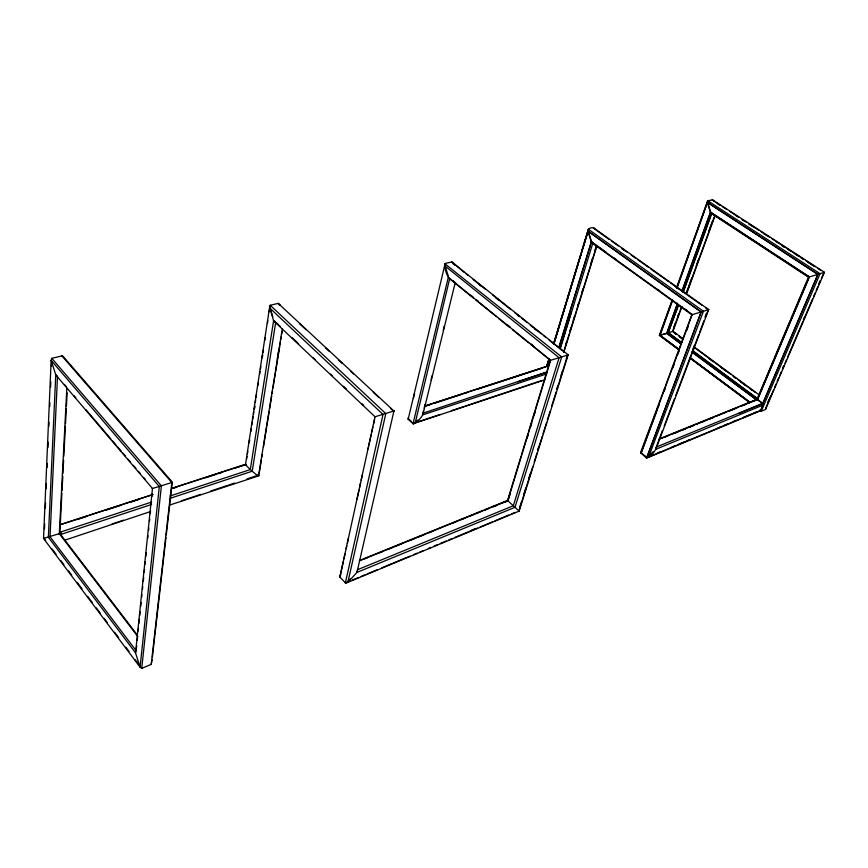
<?xml version="1.0" encoding="UTF-8"?>
<svg xmlns="http://www.w3.org/2000/svg" width="868" height="868" viewBox="0 0 868 868"><rect width="100%" height="100%" fill="white"/><g stroke="black" fill="none" stroke-linecap="round" stroke-linejoin="round"><path stroke-width="1.3" d="M44.452 529.068L44.68 523.816M45.353 508.084L45.581 502.908M46.199 488.662L46.416 483.487M47.111 467.472L47.284 463.458M47.968 447.465L48.196 442.181M48.879 426.307L49.053 422.347M49.726 406.615L49.899 402.676M50.572 386.976L50.8 381.768M51.472 366.144L51.635 362.238M66.836 388.137L59.306 533.722L137.621 636.32M136.71 634.193L59.805 533.505L60.218 525.607M60.359 522.981L61.107 508.496M61.183 507.216L61.91 493.057M62.051 490.485L62.8 476.141M62.93 473.483L63.624 460.235M63.831 456.253L65.393 426.275M65.534 423.595L66.293 408.85M66.435 406.17L67.129 392.889M136.276 649.416L136.677 645.466M137.22 640.215L137.632 636.266M138.175 631.014L138.446 628.378M138.978 623.181L139.379 619.318M139.781 615.455L140.171 611.582M140.703 606.439L141.104 602.576M141.647 597.336L141.918 594.678M142.471 589.361L142.743 586.703M143.285 581.386L143.697 577.404M144.251 572.11L144.522 569.495M145.054 564.265L145.325 561.65M145.867 556.421L146.269 552.504M147.744 538.236L148.005 535.664M148.536 530.511L148.808 527.928M149.47 521.484L149.741 518.912M150.283 513.628L150.555 510.959M151.249 504.297L151.52 501.639M152.074 496.312L152.345 493.642M135.755 651.011L135.538 652.866L140.063 667.134L141.723 668.349L161.394 485.917L51.809 358.332L51.147 360.339L55.758 374.889L57.505 376.311L50.04 536.771L136.135 650.729M141.723 668.349L151.216 664.4L171.853 482.543L61.921 355.913L51.809 358.332M152.106 659.647L151.216 664.4M152.399 657.033L154.775 636.146M154.927 634.844L165.994 537.466M166.298 534.84L172.114 483.693M246.599 459.096L247 456.492M247.402 453.899L247.792 451.295M249.192 442.203L249.593 439.609M250.819 431.591L251.232 428.922M251.85 424.919L252.252 422.249M252.664 419.58L253.076 416.9M253.489 414.231L253.89 411.627M254.281 409.012L254.682 406.408M255.29 402.492L255.691 399.888M256.093 397.273L256.483 394.669M257.883 385.587L258.273 383.038M259.641 374.086L260.042 371.537M260.433 368.976L260.823 366.426M262.212 357.366L262.613 354.741M264.838 340.278L265.239 337.641M267.431 323.363L267.821 320.78M269.21 311.731L269.612 309.149M249.214 442.843L249.604 440.282M254.443 408.785L254.834 406.213M262.266 357.811L262.668 355.218M263.058 352.614L263.46 350.021M277.25 359.2L277.673 356.607M278.096 354.014L278.509 351.421M282.35 328.56L258.621 475.436C257.959 477.433 242.248 462.026 246.056 464.564L234.479 468.362M259.087 473.993L261.377 459.866M261.789 457.295L262.212 454.724M263.471 446.911L266.671 427.11M266.888 425.787L269.178 411.606M269.601 409.023L271.055 400.007M271.272 398.672L271.695 396.025M272.129 393.378L272.552 390.719M272.986 388.072L275.34 373.479M275.557 372.188L279.756 346.202M279.973 344.856L280.407 342.187M280.841 339.507L281.275 336.838M281.709 334.158L282.133 331.489M763.091 404.477L760.628 410.39L753.728 413.32M561.173 357.106L559.1 357.735L513.313 505.762L357.562 569.712L356.954 572.424L347.862 582.33L345.811 583.263L339.876 577.079L375.063 416.792L273.583 320.769L269.427 306.154L270.208 305.276L278.205 303.366L280.266 305.243M343.316 561.542L339.876 577.079M343.88 558.981L344.997 553.849M346.137 548.674L346.712 546.037M347.298 543.401L348.459 538.117M357.03 499.067L358.972 490.203M359.536 487.664L360.643 482.597M361.196 480.058L362.314 474.991M368.032 448.94L368.607 446.336M368.889 445.024L371.146 434.738M371.71 432.166L372.849 427.023M373.414 424.452L374.542 419.309M345.356 583.014L383.027 414.47L269.525 307.836L245.514 464.434L171.604 488.478M546.753 371.992L423.519 413.016C421.946 417.291 417.541 422.065 413.407 423.985L408.155 419.298L445.165 263.438L452.098 261.93L463.957 272.183M413.385 398.477L414.579 393.454M415.164 423.15L449.581 279.062C446.543 275.123 444.481 268.613 444.796 263.677L561.694 356.943L568.247 354.806M423.497 410.781L422.564 414.589L423.031 413.743M424.116 408.231L425.06 404.423M431.049 379.967L432.014 375.833M443.244 330.155L444.199 326.281M455.244 282.599L422.825 414.828L546.84 373.848M757.276 399.052L757.189 399.801M505.577 379.772L546.612 366.415L548.923 358.809M553.545 343.63L566.37 301.467M566.75 300.209L580.974 253.434M581.365 252.165L587.951 230.487M549.151 358.875L546.862 366.372L424.788 406.094M548.023 362.835L546.862 366.459M560.11 323.113L553.806 343.826L587.983 231.257C586.735 227.904 594.461 226.168 595.177 229.521M560.88 320.607L562.779 314.346M563.538 311.851L566.207 303.095M566.967 300.588L568.92 294.187M570.471 289.066L576.623 268.841M577.383 266.357L579.271 260.15M580.03 257.666L581.159 253.944M581.549 252.675L582.71 248.856M583.491 246.317L588.135 231.051M549.336 359.081L546.612 366.415M553.925 344.021L588.309 229.922M514.225 478.55L507.541 500.456L484.528 509.787M514.615 477.302L521.082 456.091M521.473 454.81L528.113 433.067M528.482 431.819L534.938 410.683M535.317 409.446L549.921 361.565M444.666 265.716L559.1 357.735L550.637 360.253L507.845 500.727L500.576 503.679M509.972 494.402L507.997 500.869L504.395 502.333M527.093 438.34L528.276 434.488M530.576 426.958L531.715 423.215M534.004 415.729L535.144 411.974M558.775 347.493L591.26 241.857L587.983 231.257L701.008 312.013L701.713 311.796M558.927 347.818L591.542 241.781L588.265 231.181L701.29 311.927L672.928 387.551M559.958 348.665L565.545 330.524M565.936 329.276L571.307 311.818M560.196 348.936L592.746 243.452L591.26 241.857L692.371 314.607L701.008 312.013L646.736 458.152C650.74 456.438 655.156 451.642 656.414 447.497M565.448 345.442L566.641 341.591M569.809 331.37L570.97 327.648M573.281 320.216L574.432 316.494M577.545 306.491L578.728 302.682M581.875 292.538L583.057 288.729M590.717 264.078L592.67 257.774M595.025 250.223L596.197 246.436M563.647 352.028L569.234 334.028M569.864 331.793L576.352 310.939M576.732 309.681L583.372 288.339M583.697 287.492L590.989 264.067M591.379 262.798L596.479 246.382M563.809 352.343L596.924 245.839M519.476 508.149L521.462 501.791M523.86 494.174L525.845 487.816M528.97 477.856L530.131 474.123M537.617 450.221L538.822 446.402M556.703 389.32L557.907 385.457M561.097 375.301L562.28 371.504M566.251 358.853L567.433 355.055M519.303 509.624L526.084 487.979M526.42 486.666L532.724 466.8M534.211 461.809L537.086 452.868M537.824 450.308L542.305 436.246M543.01 433.74L546.623 422.456M547.328 419.96L550.16 411.182M551.679 406.072L556.214 391.869M556.93 389.32L559.035 382.831M559.35 381.605L567.78 354.947M655.817 448.637L655.937 447.812M681.337 343.988L666.895 333.29L659.268 335.504L672.071 300.165M677.018 286.353L707.67 200.682L712.878 199.955M668.23 332.889L659.691 335.374L672.385 300.219M676.758 288.154L707.832 201.202L710.046 202.635M672.548 300.491L660.103 335.265L679.264 349.544M676.997 288.089L707.832 201.202M677.561 303.182L666.657 333.366L681.098 344.064M681.998 290.878L710.393 212.259L707.409 202.537L707.67 200.682L820.054 273.691L824.188 272.335M666.895 333.29L677.355 304.332M682.237 290.802L710.642 212.193L707.648 202.472L818.036 274.31L819.663 273.811M678.147 305.46L668.219 332.889L681.467 342.686M682.975 292.115L711.532 213.213L710.642 212.193L809.421 276.903L757.276 400.235M678.472 305.493L667.969 332.965M683.279 292.212L711.684 213.734L710.393 212.259L809.182 276.979L818.036 274.31L762.755 403.913M674.035 326.726L675.337 323.146M677.517 317.167L678.819 313.587M686.794 291.648L691.774 277.966M696.353 265.38L698.653 259.033M708.505 231.973L712.574 220.765M672.993 330.155L679.481 312.317M679.915 311.319L681.261 307.435M686.946 292.006L693.651 273.561M693.814 272.921L708.407 233.004M708.744 231.908L714.234 217.011M681.998 306.512L672.96 331.337L668.588 332.78L681.76 342.524M686.794 293.319L714.841 216.284M665.105 386.77L640.562 452.543L646.302 457.957M665.572 385.522L691.351 315.963M640.855 453.487L692.121 314.672M657.553 409.121L641.246 453.053L647.409 457.62L653.094 451.718M658.02 407.851L659.43 404.054M664.129 391.403L665.539 387.605M672.841 367.913L674.208 364.224M677.941 354.177L679.34 350.401M686.729 330.469L688.096 326.791M646.693 457.523L672.461 388.81M692.914 349.24L694.324 345.486M705.033 317.146L706.422 313.489M656.458 446.608L662.382 430.647M664.259 425.96L674.534 398.499M675.89 395.211L680.447 383.157M680.903 381.953L689.919 357.779M690.255 357.204L698.881 334.408M699.814 331.934L703.948 320.683M705.413 317.124L708.364 309.67L705.879 308.173M340.223 575.723L340.788 574.692M408.21 417.682L408.155 419.298M756.907 399.703L773.638 359.656M774.158 358.408L790.173 320.498M790.683 319.294L808.466 277.185L711.684 213.734M758.458 396.492L765.066 380.835M765.576 379.631L773.887 359.97M774.386 358.799L782.372 339.898M782.882 338.694L790.52 320.596M791.551 318.165L793.113 314.466M794.155 312.003L799.884 298.451M800.394 297.257L806.925 281.796M757.558 399.117L809.182 276.979L804.408 274.082M762.516 404.011L817.797 274.386L819.077 273.995M759.967 411.074A1.226 0.955 64.9 0 0 760.921 410.607L763.319 404.976A1.237 0.955 65.1 0 0 762.809 403.327L757.46 399.356A1.226 0.955 65.5 0 0 756.126 399.649L739.373 406.441M759.999 409.924L761.247 411.269L820.054 273.691L819.316 273.919M767.54 402.915L769.059 399.378M768.777 400.463L770.806 395.754M782.61 368.227L783.652 365.808M803.453 319.641L804.506 317.189M819.077 283.228L820.108 280.841M765.869 407.776L773.54 389.916M774.56 387.529L776.133 383.873M777.175 381.432L778.748 377.775M779.8 375.334L781.363 371.678M782.415 369.247L783.978 365.591M784.997 363.225L786.516 359.678M787.536 357.312L802.976 321.334M803.497 320.118L812.535 299.037M813.598 296.563L815.16 292.939M816.191 290.52L817.743 286.907M818.784 284.487L820.336 280.874M821.378 278.454L824.079 272.378M761.247 411.269L765.522 409.49L824.426 272.281L712.183 199.597M269.894 306.578L270.425 305.97M350.292 579.043L346.614 582.634M417.454 420.134L414.524 423.226L413.418 423.356M765.522 409.49L765.88 408.166M549.997 360.426L550.637 360.253L448.3 277.369L413.005 423.801L544.93 379.793M471.357 530.348L475.067 528.807M657.401 453.085L660.971 451.599M671.821 447.085L675.51 445.555M677.962 444.535L684.092 441.996M686.555 440.977L690.125 439.49M717.988 427.913L721.688 426.383M724.162 425.353L727.764 423.855M732.57 421.859L736.183 420.362M743.442 417.345L750.95 414.231M753.457 413.19L757.211 411.627M346.571 582.504L350.227 580.985M352.56 579.933L358.744 577.448M361.186 576.439L364.831 574.92M367.272 573.9L377.005 569.853M381.887 567.835L392 563.549M392.857 563.267L406.43 557.549M407.493 557.191L409.935 556.171M413.613 554.652L417.28 553.122M419.732 552.102L423.4 550.583M428.293 548.543L430.745 547.524M434.206 546.015L437.83 544.507M440.26 543.498L446.336 540.97M448.767 539.961L452.412 538.453M454.843 537.444L477.606 528.059M480.091 527.028L492.514 521.863M494.912 520.865L508.919 514.974M511.393 513.943L515.299 512.391M647.495 457.469L665.376 450.036M666.57 449.537L706.823 432.752M707.854 432.383L740.795 418.636M742.021 418.192L753.153 413.504M760.921 410.607L648.505 457.338L703.416 311.276L708.906 309.507L707.8 309.833M656.154 447.118L762.809 403.327M738.711 413.472L762.679 403.631M763.319 404.976L655.839 449.266L708.679 309.583L593.701 227.926M359.482 560.489L483.324 510.276M660.483 438.438L738.147 406.94M359.385 560.858L507.769 500.662M659.007 439.306L757.46 399.356M364.755 558.786L368.477 557.278M379.674 552.732L383.45 551.202M388.473 549.162L392.238 547.632M394.745 546.612L401.027 544.062M409.685 540.547L415.761 538.084M418.192 537.108L424.257 534.645M429.118 532.67L432.763 531.194M452.445 523.198L456.145 521.701M461.103 519.693L464.857 518.163M469.859 516.135L473.613 514.615M476.109 513.596L479.863 512.077M484.832 510.058L488.456 508.594M493.306 506.619L496.941 505.143M664.378 437.212L667.969 435.747M672.95 433.729L676.682 432.221M679.177 431.201L685.394 428.684M687.847 427.685L693.901 425.233M696.32 424.246L704.794 420.806M707.149 419.852L713.04 417.465M716.577 416.032L721.286 414.123M722.458 413.635L726.147 412.148M728.61 411.15L734.751 408.654M744.451 404.716L754.021 400.832M493.588 506.717L497.19 505.252M675.554 432.85L679.264 431.353M681.738 430.344L685.449 428.835M690.331 426.861L693.944 425.385M701.17 422.456L704.783 420.991M709.753 418.973L713.518 417.443M729.663 410.889L736.997 407.917M741.858 405.942L745.428 404.499M752.567 401.591L756.136 400.148M393.888 410.998L394.495 410.803L374.683 416.879M43.693 538.388L59.805 533.505M673.156 331.272L682.769 338.563M808.466 277.185L809.421 276.903M111.907 524.055L123.473 520.192M181.976 500.608L195.745 496.062M196.949 495.617L200.714 494.359M210.718 491.071L227.025 485.57M228.197 485.234L234.577 483.053M247.054 478.941L258.545 475.056M418.55 421.642L440.315 414.416M451.393 410.716L463.707 406.604M464.944 406.202L487.556 398.651M488.033 398.445L510.666 390.925M511.393 390.643L534.048 383.081M535.263 382.679L542.109 380.434M64.568 540.265L150.045 511.708M169.694 505.067L259.152 475.686L258.36 475.165M151.173 502.214L60.369 532.106A1.682 0.618 71.8 0 1 61.085 534.373L151.618 504.46M170.106 495.975L250.309 469.577L273.583 320.769L275.655 322.657L252.241 471.205L170.312 498.275M517.729 381.844L546.916 372.231M59.1 534.189L61.585 533.364M60.109 524.706L88.297 515.538M89.588 515.115L122.985 504.254M124.233 503.841L152.779 494.554M172.721 488.066L186.446 483.606M187.705 483.194L216.609 473.787M217.879 473.375L245.807 464.293M426.079 405.638L462.199 393.888M463.425 393.486L504.319 380.173M60.912 524.5L152.909 494.565M77.013 519.596L85.986 516.677M106.536 509.993L120.663 505.393M130.688 502.127L139.368 499.295M172.982 488.358L176.79 487.154M205.51 477.801L216.87 474.069M218.139 473.657L221.948 472.42M426.34 405.877L430.018 404.672M434.651 403.197L462.46 394.115M463.686 393.714L467.353 392.52M477.129 389.341L484.452 386.954M485.234 386.727L505.154 380.238M506.402 379.837L526.995 373.131M527.896 372.806L542.033 368.227M702.635 311.514L703.416 311.276L588.341 229.206M560.88 357.193L561.694 356.943L514.995 507.303L356.954 572.424L393.92 411.009L278.205 303.366M702.971 311.417L701.615 311.829M667.145 333.225L667.709 333.052M691.59 314.834L692.653 314.509M152.247 488.543L172.482 482.337L62.919 356.205L61.921 355.913M761.084 410.748L760.39 410.228M278.422 304.05L279.843 305.352M592.562 242.877L591.542 241.781L606.515 252.555M593.875 228.49L594.439 228.751M757.07 399.53L761.616 402.839M713.442 200.833L720.082 205.13M722.284 206.562L726.711 209.427M730.031 211.575L739.048 217.423M742.433 219.615L746.936 222.533M749.149 223.966L758.892 230.27M761.052 231.68L764.307 233.774M766.466 235.185L769.786 237.322M771.988 238.754L776.404 241.619M778.618 243.051L784.14 246.631M785.247 247.337L803.28 259.022M805.493 260.454L815.269 266.791M817.439 268.201L820.705 270.306M717.836 203.915L720.017 205.325M735.391 215.286L737.626 216.729M742.075 219.615L744.31 221.058M748.759 223.944L754.444 227.622M763.525 233.514L766.932 235.716M775.656 241.369L778.932 243.496M782.198 245.611L784.379 247.022M787.699 249.17L791.03 251.34M794.372 253.499L798.82 256.385M801.045 257.818L803.269 259.261M807.793 262.19L813.468 265.868M781.96 245.677L784.14 247.098M707.409 202.537L817.797 274.386M711.532 213.213L729.315 224.866M731.572 226.353L755.724 242.172M758.947 244.288L761.127 245.72M763.308 247.141L774.213 254.291M776.415 255.734L780.864 258.653M784.195 260.834L787.526 263.015M789.75 264.469L802.14 272.595M449.526 278.444L448.647 277.283M596.001 229.998L608.804 239.199M611.907 241.304L618.407 245.926M621.564 248.27L627.076 252.078M631.199 255.116L635.571 258.219M637.654 259.597L648.114 267.029M650.848 269.069L666.266 279.919M666.689 280.321L668.794 281.829M670.595 282.99L674.968 286.104M675.271 286.429L680.664 290.259M681.521 290.758L687.141 294.86M688.226 295.63L701.854 305.2M622.345 249.105L624.493 250.624M676.063 287.275L678.223 288.816M614.132 258.035L616.313 259.597M657.619 289.315L659.788 290.878M685.362 309.268L687.445 310.766M592.746 243.452L691.807 314.759M694.335 347.091L759.522 395.135M672.591 331.446L676.649 334.473M678.7 335.949L682.834 339.03M695.116 348.057L719.268 365.851M719.789 366.274L731.03 374.52M732.733 375.811L735.814 378.09M737.55 379.327L746.252 385.75M747.283 386.51L755.54 392.596M674.36 333.03L676.422 334.549M679.514 336.827L682.606 339.106M708.852 358.462L713.116 361.609M720.635 367.153L726.06 371.146M733.525 376.658L735.587 378.177M740.73 381.963L745.862 385.761M750.028 388.831L752.122 390.372M693.065 350.889L757.276 398.379M692.838 351.095L757.438 398.9M691.818 351.757L756.234 399.464M692.631 352.614L755.995 399.551M690.082 357.594L749.941 402.166M659.864 335.341L679.036 349.62M689.843 357.67L749.713 402.264M659.821 335.319L664.107 338.52M666.255 340.115L677.962 348.838M690.266 358.007L694.4 361.088M697.536 363.421L704.849 368.857M706.932 370.419L715.406 376.723M717.532 378.318L728.219 386.271M734.719 391.11L743.399 397.577M659.452 335.428L678.722 349.782M690.049 358.224L749.735 402.698M451.653 261.886L568.149 354.86L519.14 511.122L347.862 582.33L385.815 413.613L270.208 305.276M466.051 273.735L468.167 275.427M473.103 279.496L485.624 289.359M492.85 295.12L507.661 307.077M508.681 307.89L510.742 309.54M514.615 312.502L519.682 316.549M521.711 318.165L527.18 322.657M530.337 325.174L541.306 333.811M543.39 335.471L545.462 337.131M549.227 340.267L558.677 347.677M560.695 349.294L562.724 350.9M453.031 263.698L455.147 265.391M479.158 284.563L481.197 286.19M495.639 297.724L498.774 300.23M517.306 315.03L519.335 316.646M534.731 328.939L536.804 330.599M452.684 280.548L455.711 283.001M470.988 295.37L473.049 297.04M476.141 299.547L478.214 301.218M507.281 324.751L510.319 327.214M530.912 343.891L532.985 345.572M450.036 279.095L473.971 298.483M476 300.122L496.518 316.744M498.579 318.426L509.505 327.269M512.478 329.677L528.634 342.773M530.663 344.412L550.301 360.318M507.313 500.239L519.368 511.328M408.557 418.853L411.475 421.555M299.46 323.612L306.013 329.731M325.543 347.884L329.482 351.54M338.477 359.938L342.361 363.551M350.683 371.265L353.558 373.945M373.251 392.271L378.839 397.501M390.557 408.405L393.486 411.128M276.425 322.885L280.353 326.607M292.104 337.717L296.834 342.187M343.446 386.271L346.321 388.994M361.761 403.609L363.735 405.464M277.76 324.209L274.017 320.661L274.624 321.681M294.729 340.256L298.559 343.891M313.109 357.649L315.073 359.504M330.524 374.119L332.422 375.92M64.492 384.524L66.239 386.575M74.062 395.754L75.755 397.739M85.921 409.685L110.898 439.013M112.601 440.998L115.987 444.98M117.679 446.966L121.108 451.002M122.855 453.042L125.459 456.101M128.073 459.172L130.677 462.232M133.292 465.302L135.896 468.362M138.446 471.357L140.149 473.353M143.546 477.346L145.249 479.342M44.062 538.269L45.657 540.395M52.047 548.912L56.04 554.229M60.803 560.565L63.917 564.721M68.594 570.949L71.718 575.104M77.241 582.461L82.048 588.862M87.657 596.338L90.066 599.538M90.858 600.602L92.431 602.696M96.359 607.915L100.276 613.144M104.203 618.374L107.339 622.551M114.598 632.23L118.634 637.6M125.871 647.235L129.039 651.456M135.386 659.897L139.347 665.181M713.225 200.475L713.463 201.083M269.948 307.728L272.791 316.787M445.024 265.63L448.246 275.991M51.147 360.339L43.53 538.486L140.063 667.134L159.321 486.547L51.147 360.339M55.758 374.889L48.369 537.281L135.538 652.866L152.464 488.489L55.758 374.889"/></g></svg>
